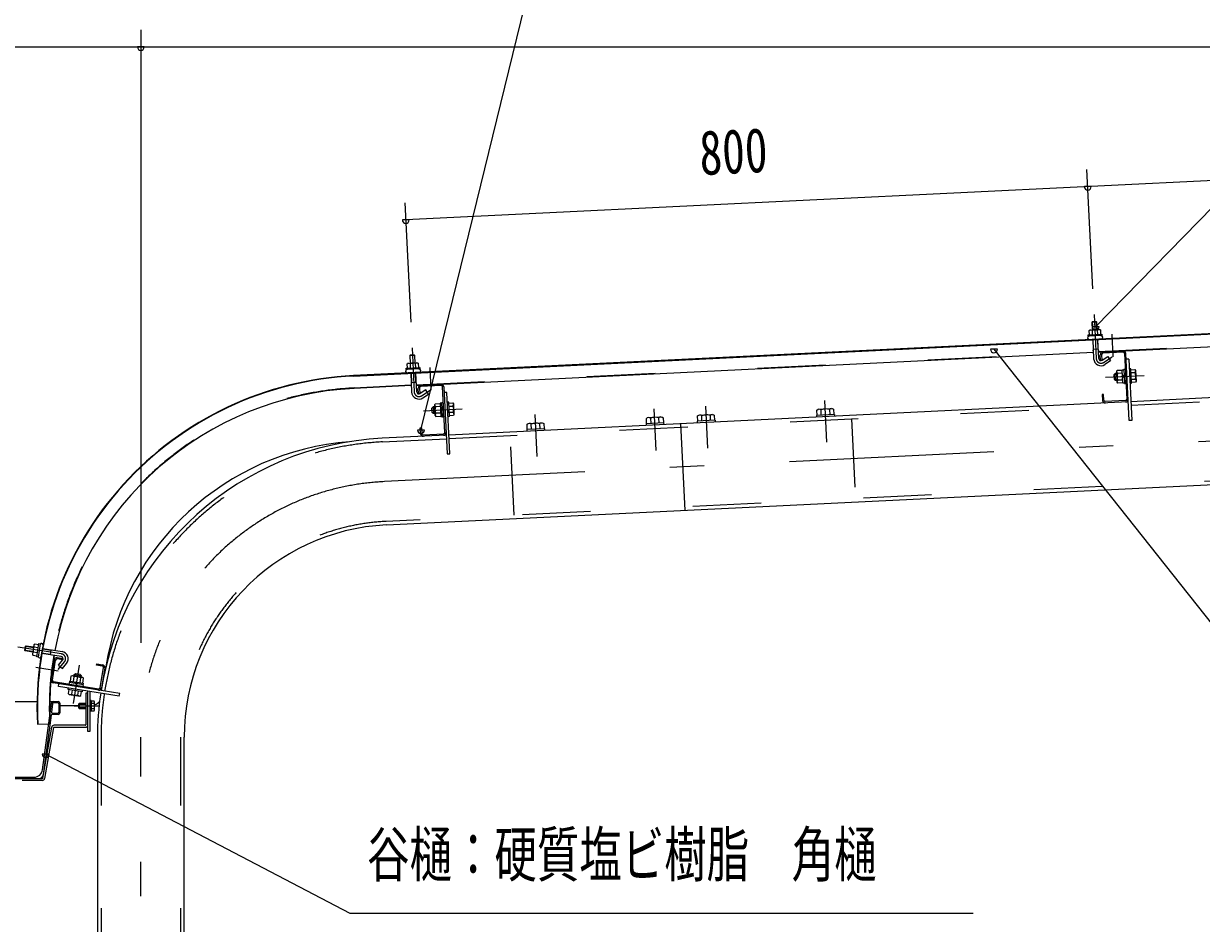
# Model space of a CAD drawing. Units: millimetres, scale not verified. Extents: x -35377 to 35394, y -16800 to 16800.
# Drawn here: x 22498 to 28018, y 8984 to 13201 of the extents above; entities that cross this region are included whole.
import ezdxf
from ezdxf.enums import TextEntityAlignment as Align

# ---------------------------------------------------------------- set-up
doc = ezdxf.new("R2010")
doc.units = ezdxf.units.MM
doc.header["$LTSCALE"] = 80
doc.linetypes.add('USER2', pattern=[10, 4, -6])
doc.linetypes.add('USER3', pattern=[24, 12, -5, 2, -5])
for name, color, linetype, lineweight in [('0-6_2-02BOLD', 7, 'Continuous', 18), ('0-7_2-12HIDDEN', 3, 'USER2', 18), ('0-8_2-22CENTER', 3, 'USER3', 18), ('0-9_2-42THIN', 4, 'Continuous', 18), ('0-A_2-52DIM', 3, 'Continuous', 18)]:
    doc.layers.add(name, color=color, linetype=linetype, lineweight=lineweight)
doc.styles.add('ＭＳ ゴシック', font='')
doc.styles.get('ＭＳ ゴシック').set_extended_font_data('MS Gothic')

msp = doc.modelspace()

# ---------------------------------------------------------------- linework, layer by layer
at = {"layer": '0-6_2-02BOLD'}
for p, q in [((24045.02, 11549.19), (32087.37, 11942.53)), ((27535.64, 11661.85), (30707.84, 11816.99)), ((27505.65, 11763.39), (27506.66, 11742.93)), ((27532.6, 11744.19), (27531.6, 11764.66)), ((27508.83, 11718.61), (27513.15, 11630.46)), ((27537.11, 11631.63), (27532.8, 11719.78)), ((24339.46, 11505.53), (27511.67, 11660.68)), ((27510.94, 11675.51), (27534.92, 11676.7)), ((27651.01, 11661.08), (27556.73, 11656.47)), ((27657.72, 11655), (27668.19, 11440.86)), ((24332.6, 11645.51), (24308.64, 11644.34)), ((24309.47, 11607.07), (24310.48, 11586.61)), ((24336.41, 11587.88), (24335.41, 11608.34)), ((27678.22, 11628.76), (27665.43, 11628.14)), ((27678.22, 11628.76), (27692.29, 11341.11)), ((24312.65, 11562.29), (24316.97, 11474.14)), ((24340.94, 11475.31), (24336.62, 11563.46)), ((27647.83, 11562.22), (27624.64, 11561.09)), ((27647.03, 11578.39), (27655.03, 11578.78)), ((27648.18, 11555.22), (27656.55, 11547.62)), ((27656.94, 11539.63), (27648.56, 11547.23)), ((27654.89, 11581.58), (27661.29, 11581.89)), ((27706.97, 11565.11), (27687.78, 11564.18)), ((30871.38, 11584.71), (27687.99, 11429.01)), ((24315.48, 11504.35), (24047.86, 11491.27)), ((24314.76, 11519.2), (24338.73, 11520.38)), ((24454.82, 11504.76), (24360.54, 11500.15)), ((24472.01, 11284.54), (24461.53, 11498.69)), ((27615.39, 11529.58), (27623.37, 11529.98)), ((27626.1, 11531.1), (27649.3, 11532.23)), ((27650.02, 11517.24), (27626.84, 11516.1)), ((27689.25, 11534.19), (27708.43, 11535.13)), ((24370.11, 11446.83), (24396.32, 11463.73)), ((27675.21, 11428.38), (24491.81, 11272.69)), ((27662.11, 11434.15), (27567.83, 11429.54)), ((24427.2, 11373.66), (24419.2, 11373.27)), ((24427.65, 11364.47), (24425.18, 11414.81)), ((24451.64, 11405.9), (24428.46, 11404.77)), ((24453.11, 11375.92), (24429.93, 11374.79)), ((24458.85, 11422.46), (24450.86, 11422.07)), ((24451.99, 11398.9), (24460.38, 11391.3)), ((24452.38, 11390.91), (24460.77, 11383.31)), ((24491.6, 11407.86), (24510.78, 11408.8)), ((24512.25, 11378.81), (24493.07, 11377.87)), ((26236.91, 11366.06), (26235.71, 11390.42)), ((26274.92, 11392.34), (26276.11, 11367.98)), ((26294.53, 11393.3), (26295.72, 11368.94)), ((24462.04, 11357.34), (24468.43, 11357.64)), ((24494.01, 11358.9), (24487.6, 11358.58)), ((24513, 11363.82), (24493.81, 11362.87)), ((24878.53, 11299.63), (24877.34, 11323.98)), ((24916.55, 11325.9), (24917.74, 11301.55)), ((24936.15, 11326.86), (24937.35, 11302.51)), ((25436.67, 11351.34), (25437.87, 11326.99)), ((25477.07, 11328.9), (25475.88, 11353.26)), ((25577.71, 11325.8), (25597.57, 10919.88)), ((25677.58, 11338.71), (25676.38, 11363.06)), ((25715.6, 11364.98), (25716.78, 11340.63)), ((25735.19, 11365.94), (25736.39, 11341.59)), ((25739.13, 11341.72), (25739.52, 11333.73)), ((26298.46, 11369.07), (26298.86, 11361.08)), ((24479.02, 11272.07), (24179.39, 11257.4)), ((24371.64, 11273.23), (24465.92, 11277.84)), ((24940.08, 11302.64), (24940.48, 11294.65)), ((24199.24, 10851.5), (30743.5, 11171.56)), ((22506.57, 10261.29), (22510.31, 10285)), ((22547.27, 10280.14), (22567.51, 10276.93)), ((22588.42, 10272.62), (22678.61, 10258.34)), ((22563.44, 10251.28), (22543.21, 10254.48)), ((22674.86, 10234.64), (22584.3, 10248.98)), ((22626.69, 10266.55), (22622.93, 10242.85)), ((22641.73, 10218.82), (22626.96, 10125.58)), ((22633.29, 10124.58), (22648.06, 10217.82)), ((22682.24, 10218.88), (22655.37, 10223.14)), ((22661.74, 10193.42), (22681.37, 10217.66)), ((22867.13, 10189.6), (22840.28, 10193.85)), ((22857.69, 10089.04), (22872.45, 10182.28)), ((22878.78, 10181.28), (22864.01, 10088.03)), ((22638.6, 10117.26), (22850.37, 10083.72)), ((22662.47, 10094.04), (22664.46, 10106.68)), ((22731.91, 10117.07), (22735.54, 10140)), ((22736.25, 10150.8), (22767.86, 10145.79)), ((22738.83, 10115.97), (22745.49, 10106.81)), ((22753.39, 10105.56), (22746.74, 10114.72)), ((22765.19, 10135.3), (22761.57, 10112.37)), ((22946.92, 10048.99), (22662.47, 10094.04)), ((22725.65, 10077.55), (22722.65, 10058.58)), ((22752.29, 10053.89), (22755.31, 10072.86)), ((22774.06, 10069.88), (22775.07, 10076.21)), ((22790.74, 10063.07), (22790.74, 9914.27)), ((22799.94, 10063.07), (22790.74, 10063.07)), ((22799.94, 9883.07), (22799.94, 10072.27)), ((22134.44, 10023.07), (22561.42, 10023.07)), ((22587.32, 9703.78), (22628.78, 10014.39)), ((22621.43, 10023.07), (22659.94, 10023.07)), ((22634.72, 10013.6), (22629.38, 9973.6)), ((22659.94, 10017.07), (22638.69, 10017.07)), ((22663.94, 10013.07), (22663.94, 9973.07)), ((22669.94, 9973.07), (22669.94, 10013.07)), ((22669.94, 10005.72), (22755.54, 10004.97)), ((22759.54, 10015.07), (22755.54, 10011.07)), ((22790.74, 10015.07), (22759.54, 10015.07)), ((22759.54, 10015.07), (22759.54, 9991.07)), ((22815.53, 10028.07), (22809.14, 10028.07)), ((22829.52, 10026.17), (22815.53, 10026.17)), ((22829.52, 10014.62), (22815.53, 10014.62)), ((22815.53, 9991.52), (22829.52, 9991.52)), ((22627.52, 9959.6), (22590.25, 9680.43)), ((22659.94, 9963.07), (22631.48, 9963.07)), ((22633.35, 9969.07), (22659.94, 9969.07)), ((22563.8, 9916.89), (22623.73, 9919.82)), ((22588.22, 9664.72), (22630.24, 9903.01)), ((22639.3, 9901.42), (22597.29, 9663.13)), ((22788.73, 9912.27), (22641.28, 9912.27)), ((22641.28, 9903.07), (22788.73, 9903.07)), ((22844.73, 9855.89), (22844.73, 6843.89)), ((23251.13, 6843.89), (23251.13, 9855.89)), ((22109.61, 9663.07), (22586.26, 9663.07)), ((22148.2, 9669.07), (22547.67, 9669.07)), ((22586.26, 9653.87), (22491.94, 9653.87))]:
    msp.add_line(p, q, dxfattribs=at)
for points in [[(31871.27, 11873.89), (32090.21, 11884.6), (32087.28, 11944.53), (24044.93, 11551.19)], [(27493.67, 11742.29), (27492.68, 11762.76), (27496.06, 11764.93), (27541, 11767.14), (27544.58, 11765.3), (27545.58, 11744.83)], [(27528.79, 11801.83), (27526.7, 11803.73), (27506.72, 11802.76), (27504.81, 11800.66)], [(27530.51, 11766.62), (27528.79, 11801.83), (27504.81, 11800.66), (27506.54, 11765.45)], [(24334.33, 11610.3), (24332.6, 11645.51), (24330.51, 11647.41), (24310.54, 11646.44), (24308.64, 11644.34), (24310.35, 11609.13)], [(27550.64, 11649.76), (27551.97, 11622.6), (27545.58, 11622.28), (27544.25, 11649.45)], [(27692.29, 11341.11), (27679.5, 11340.49), (27664.11, 11655.31)], [(24297.5, 11585.97), (24296.5, 11606.44), (24299.87, 11608.61), (24344.82, 11610.82), (24348.39, 11608.97), (24349.4, 11588.51)], [(27553.29, 11623.33), (27579.51, 11640.22), (27592.5, 11620.05), (27566.28, 11603.15)], [(27621.81, 11561.94), (27613.83, 11561.55), (27608.12, 11555.27), (27609.1, 11535.29), (27615.39, 11529.58), (27613.83, 11561.55)], [(27626.84, 11516.1), (27623.82, 11520.79), (27621.37, 11571.13), (27623.91, 11576.08), (27647.09, 11577.22)], [(27658.09, 11516.46), (27650.09, 11516.07), (27647.03, 11578.39)], [(27654.89, 11581.58), (27658.22, 11513.66), (27664.6, 11513.97)], [(27683.79, 11514.91), (27690.18, 11515.23), (27686.86, 11583.14), (27680.46, 11582.84)], [(27687.06, 11579.17), (27706.24, 11580.11), (27709.25, 11575.43), (27711.72, 11525.09), (27709.17, 11520.14), (27689.98, 11519.2)], [(24354.46, 11493.44), (24355.8, 11466.28), (24349.39, 11465.96), (24348.07, 11493.13)], [(24396.32, 11463.73), (24383.32, 11483.9), (24357.11, 11467.01)], [(24467.93, 11498.99), (24483.32, 11184.17), (24496.11, 11184.8), (24482.05, 11472.45), (24469.26, 11471.82)], [(24494.01, 11358.9), (24490.68, 11426.83), (24484.29, 11426.51)], [(27561.12, 11435.62), (27559.79, 11462.78), (27553.39, 11462.47), (27554.73, 11435.31)], [(24425.63, 11405.62), (24417.64, 11405.23), (24419.2, 11373.27), (24412.92, 11378.97), (24411.93, 11398.95), (24417.64, 11405.23)], [(24425.18, 11414.81), (24427.73, 11419.76), (24450.92, 11420.9)], [(24450.86, 11422.07), (24453.91, 11359.75), (24461.9, 11360.14)], [(24462.04, 11357.34), (24458.71, 11425.26), (24465.1, 11425.57)], [(24490.87, 11422.86), (24510.07, 11423.79), (24513.08, 11419.11), (24515.54, 11368.77), (24513, 11363.82)], [(26217.29, 11365.1), (26216.1, 11389.46), (26222.18, 11393.38), (26288.11, 11396.6), (26294.53, 11393.3)], [(24427.65, 11364.47), (24430.67, 11359.78), (24453.85, 11360.92)], [(24858.92, 11298.67), (24857.73, 11323.02), (24863.81, 11326.95), (24929.74, 11330.17), (24936.15, 11326.86)], [(25499.8, 11322), (25499.41, 11329.99), (25415.52, 11325.89), (25415.91, 11317.9)], [(25418.25, 11326.02), (25417.06, 11350.38), (25423.14, 11354.3), (25489.06, 11357.52), (25495.48, 11354.21), (25496.68, 11329.86)], [(25739.13, 11341.72), (25655.23, 11337.62), (25655.62, 11329.63)], [(25657.96, 11337.75), (25656.77, 11362.1), (25662.85, 11366.02), (25728.78, 11369.25), (25735.19, 11365.94)], [(26298.46, 11369.07), (26214.55, 11364.97), (26214.95, 11356.98)], [(24358.54, 11278.99), (24357.21, 11306.16), (24363.61, 11306.46), (24364.93, 11279.3)], [(24940.08, 11302.64), (24856.19, 11298.54), (24856.58, 11290.55)], [(22541.38, 10255.77), (22506.57, 10261.29), (22504.9, 10263.58), (22508.01, 10283.33), (22510.31, 10285), (22545.13, 10279.49)], [(22569.54, 10289.77), (22549.3, 10292.97), (22546.78, 10289.84), (22539.73, 10245.41), (22541.18, 10241.65), (22561.41, 10238.44)], [(22656.38, 10229.46), (22683.24, 10225.21), (22682.24, 10218.88)], [(22661.74, 10193.42), (22680.4, 10178.31), (22700.03, 10202.56)], [(22840.28, 10193.85), (22841.28, 10200.17), (22868.14, 10195.92)], [(22946.92, 10048.99), (22948.93, 10061.63), (22637.61, 10110.94)], [(22778.07, 10095.17), (22779.07, 10101.5), (22711.9, 10112.13), (22710.9, 10105.81)], [(22714.67, 10111.69), (22715.92, 10119.6), (22777.55, 10109.83), (22776.3, 10101.93)], [(22776.39, 10110.03), (22780.03, 10132.95), (22775.7, 10136.45), (22725.92, 10144.34), (22720.71, 10142.35), (22717.09, 10119.42)], [(22735, 10142.9), (22736.25, 10150.8), (22743.12, 10155.79), (22762.88, 10152.65), (22767.86, 10145.79), (22766.61, 10137.9)], [(22774.06, 10069.88), (22706.9, 10080.53), (22707.89, 10086.85)], [(22710.83, 10079.91), (22707.83, 10060.93), (22712.15, 10057.42), (22761.93, 10049.54)], [(22761.93, 10049.54), (22767.12, 10051.54), (22770.13, 10070.51)], [(22809.14, 10070.81), (22809.14, 9883.07), (22799.94, 9883.07)], [(22755.54, 10011.07), (22755.54, 9995.07), (22759.54, 9991.07), (22790.74, 9991.07)], [(22815.53, 10028.07), (22815.53, 9978.07), (22809.14, 9978.07)], [(22815.53, 9979.98), (22829.52, 9979.98), (22831.54, 9983.47), (22831.54, 10022.67), (22829.52, 10026.17)]]:
    msp.add_lwpolyline(points, dxfattribs=at)
for points in [[(27551.59, 11745.12), (27551.9, 11738.74), (27487.97, 11735.6), (27487.66, 11741.99)], [(24355.4, 11588.81), (24355.72, 11582.42), (24291.8, 11579.28), (24291.48, 11585.67)], [(22560.47, 10232.5), (22570.49, 10295.71), (22576.81, 10294.71), (22566.78, 10231.5)]]:
    msp.add_lwpolyline(points, close=True, dxfattribs=at)
for centre, radius, start, end in [((27499.63, 11753.6), 11.5, 58.41574, 118.41574), ((27520.63, 11723.1), 42.99, 75.21204, 110.38795), ((27538.55, 11755.5), 11.5, 67.18425, 127.18425), ((27492.36, 11727.81), 8, 92.79938, 272.79938), ((27548.3, 11730.55), 8, 272.8002, 92.80019), ((27557.03, 11650.08), 12.8, 92.79877, 182.79855), ((27557.03, 11650.08), 6.4, 92.79877, 182.79079), ((27651.32, 11654.69), 12.8, 2.8027, 92.80269), ((27651.32, 11654.69), 6.4, 2.8027, 92.80269), ((24303.45, 11597.28), 11.5, 58.41574, 118.41574), ((24324.45, 11566.78), 42.99, 75.21204, 110.38795), ((24342.37, 11599.19), 11.5, 67.18425, 127.18425), ((27547.6, 11632.15), 34.5, 182.79999, 302.79999), ((27547.6, 11632.15), 10.5, 182.79999, 302.79999), ((24121.13, 9993.06), 1560, 92.79997, 182.80008), ((24121.13, 9993.06), 1558, 92.79996, 182.80008), ((24296.18, 11571.49), 8, 92.79938, 272.79938), ((24352.11, 11574.23), 8, 272.8002, 92.80019), ((27632.98, 11569.01), 11.51, 182.80093, 223.52776), ((27664.38, 11548), 41.84, 161.77553, 203.82634), ((27697.9, 11572.18), 11.51, 322.07413, 2.80093), ((27668.7, 11548.22), 41.84, 341.77554, 23.82634), ((24121.13, 9993.06), 1500, 92.79996, 169.6111), ((24360.86, 11493.76), 12.8, 92.79877, 182.79855), ((24360.86, 11493.76), 6.4, 92.79877, 182.79079), ((24455.14, 11498.37), 12.8, 2.8027, 92.80269), ((24455.14, 11498.37), 6.4, 2.8027, 92.80269), ((27635.19, 11524.03), 11.51, 142.07411, 182.80093), ((27700.1, 11527.2), 11.51, 2.80093, 43.52777), ((24351.42, 11475.83), 34.5, 182.79999, 302.79999), ((24351.42, 11475.83), 10.5, 182.79999, 302.79999), ((27567.5, 11435.93), 12.8, 182.79791, 272.80046), ((27567.5, 11435.93), 6.4, 182.79079, 272.80046), ((27661.8, 11440.54), 6.4, 272.81155, 2.8027), ((27661.8, 11440.54), 12.8, 272.81155, 2.8027), ((24436.81, 11412.7), 11.51, 182.80093, 223.52776), ((24468.21, 11391.68), 41.84, 161.77553, 203.82634), ((24439, 11367.71), 11.51, 142.07411, 182.80093), ((24501.73, 11415.87), 11.51, 322.07413, 2.80093), ((24472.53, 11391.9), 41.84, 341.77554, 23.82634), ((24503.92, 11370.89), 11.51, 2.80093, 43.52777), ((26226.47, 11378.43), 15.14, 52.37167, 92.79999), ((26257.84, 11339.94), 55.12, 71.93568, 113.66429), ((26285.29, 11381.31), 15.13, 92.79999, 133.23114), ((24868.1, 11311.99), 15.14, 52.37167, 92.79999), ((24899.46, 11273.5), 55.12, 71.93568, 113.66429), ((24926.92, 11314.87), 15.13, 92.79999, 133.23114), ((25427.43, 11339.35), 15.14, 52.37167, 92.79999), ((25458.78, 11300.86), 55.12, 71.93568, 113.66429), ((25486.24, 11342.23), 15.13, 92.79999, 133.23114), ((25667.14, 11351.07), 15.14, 52.37167, 92.79999), ((25698.5, 11312.58), 55.12, 71.93568, 113.66429), ((25725.96, 11353.95), 15.13, 92.79999, 133.23114), ((24371.33, 11279.61), 12.8, 182.79791, 272.80046), ((24371.33, 11279.61), 6.4, 182.79079, 272.80046), ((24465.62, 11284.22), 6.4, 272.81155, 2.8027), ((24465.62, 11284.22), 12.8, 272.81155, 2.8027), ((24247.93, 9855.89), 1403.2, 92.80005, 171.00011), ((24121.13, 9993.06), 1252, 94.35126, 171.14919), ((24247.93, 9855.89), 996.8, 92.80005, 180), ((22585.72, 10260.9), 42.99, 153.41284, 188.58876), ((22557.65, 10285.07), 11.5, 145.38803, 205.38803), ((22582.79, 10289.72), 6.69, 351.00305, 171.00304), ((22551.56, 10246.58), 11.5, 136.61952, 196.61952), ((22573.59, 10234.48), 6.26, 171.00337, 351.00337), ((24121.13, 9993.06), 1500, 170.52794, 182.80006), ((22654.38, 10216.82), 12.8, 80.99878, 170.99857), ((22654.38, 10216.82), 6.4, 81.00534, 170.99736), ((22673.22, 10224.26), 10.5, 321.00548, 81.00546), ((22673.22, 10224.26), 34.5, 321.00006, 81.00246), ((22866.14, 10183.28), 6.4, 350.99568, 81.00534), ((22866.14, 10183.28), 12.8, 350.99689, 80.99942), ((22639.6, 10123.58), 12.8, 170.99464, 260.99464), ((22639.6, 10123.58), 6.4, 170.99344, 260.99344), ((22726.76, 10132.56), 11.51, 40.27335, 81.00017), ((22744.25, 10099.07), 41.84, 59.97212, 102.02293), ((22771.25, 10125.52), 11.51, 81.00017, 121.72699), ((22716.6, 10068.37), 11.51, 261.00017, 301.72699), ((22743.58, 10094.8), 41.84, 239.97212, 282.02293), ((22761.08, 10061.32), 11.51, 220.27335, 261.00017), ((24247.93, 9855.89), 1403.2, 171.52264, 180), ((22851.37, 10090.03), 12.8, 260.99464, 350.98579), ((22851.37, 10090.03), 6.4, 260.99344, 350.98459), ((22638.69, 10013.07), 10, 90, 172.39798), ((22638.69, 10013.07), 4, 90, 172.39577), ((22659.94, 10013.07), 10, 0, 90), ((22659.94, 10013.07), 4, 0, 90), ((22822.26, 10020.39), 9.27, 321.46854, 0), ((22797.5, 10003.07), 34.04, 340.17088, 19.8313), ((22822.27, 9985.75), 9.26, 0, 38.5462), ((22811.07, 10064.49), 60, 289.93993, 316.72618), ((22631.48, 9959.07), 4, 90, 172.39577), ((22633.35, 9973.07), 4, 172.39839, 270), ((22659.94, 9973.07), 4, 270, 0), ((22659.94, 9973.07), 10, 270, 0), ((22641.28, 9901.07), 11.2, 90, 169.99986), ((22641.28, 9901.07), 2, 90, 169.99971), ((22788.73, 9914.27), 2, 270, 0), ((22788.73, 9914.27), 11.2, 270, 0), ((22547.67, 9709.07), 40, 270, 352.39709), ((22570.43, 9683.07), 20, 270, 352.39682), ((22586.26, 9665.07), 2, 270, 349.99971), ((22586.26, 9665.07), 11.2, 270, 350.00003)]:
    msp.add_arc(centre, radius, start, end, dxfattribs=at)
at = {"layer": '0-7_2-12HIDDEN'}
for p, q in [((27535.54, 11663.85), (30707.74, 11818.99)), ((24339.36, 11507.52), (27511.57, 11662.67)), ((27688.81, 11412.23), (30866.1, 11567.62)), ((24315.38, 11506.35), (24047.76, 11493.26)), ((24492.63, 11255.91), (27676.03, 11411.61)), ((26377.58, 11348.1), (26395.79, 10975.75)), ((24797.71, 10897.59), (24779.49, 11269.94)), ((24180.2, 11240.63), (24479.85, 11255.28)), ((30748.78, 11188.64), (24198.41, 10868.27)), ((22861.53, 9855.89), (22861.53, 6843.89)), ((23234.33, 9855.89), (23234.33, 6843.89))]:
    msp.add_line(p, q, dxfattribs=at)
for centre, radius, start, end in [((24121.13, 9993.06), 1502, 92.79997, 169.61304), ((24247.93, 9855.89), 1386.4, 92.80005, 171.00003), ((24247.93, 9855.89), 1013.6, 92.80005, 180), ((24121.13, 9993.06), 1502, 170.52855, 182.80008), ((24247.93, 9855.89), 1386.4, 171.52901, 180)]:
    msp.add_arc(centre, radius, start, end, dxfattribs=at)
at = {"layer": '0-8_2-22CENTER'}
for p, q in [((27515.01, 11837.84), (27525.13, 11631.05)), ((27604.85, 11638.8), (27599.65, 11745.07)), ((24318.83, 11681.52), (24328.95, 11474.73)), ((27559.79, 11613.24), (27599.28, 11638.69)), ((24408.67, 11482.48), (24403.47, 11588.75)), ((27568.66, 11543.31), (27750.44, 11552.22)), ((24363.6, 11456.92), (24403.11, 11482.37)), ((26262.76, 11239.17), (26253.19, 11434.94)), ((30881.32, 11381.75), (24189.31, 11054.46)), ((24372.48, 11386.99), (24554.27, 11395.9)), ((25463.72, 11200.09), (25454.15, 11395.87)), ((25693.86, 11407.59), (25703.44, 11211.82)), ((24894.82, 11368.51), (24904.4, 11172.74)), ((22676.74, 10246.48), (22472.26, 10278.88)), ((22555.34, 10184.71), (22660.42, 10168.07)), ((22661.13, 10173.58), (22690.7, 10210.11)), ((22759.26, 10193.72), (22730.77, 10013.97)), ((22735.54, 10003.07), (22851.53, 10003.07)), ((23047.93, -1848.11), (23047.93, 9855.89))]:
    msp.add_line(p, q, dxfattribs=at)
for centre, radius, start, end in [((27547.6, 11632.15), 22.5, 182.79999, 302.79999), ((24351.42, 11475.83), 22.5, 182.79999, 302.79999), ((24247.93, 9855.89), 1200, 92.80005, 180), ((22673.22, 10224.26), 22.5, 320.99779, 80.99777)]:
    msp.add_arc(centre, radius, start, end, dxfattribs=at)
at = {"layer": '0-9_2-42THIN'}
for p, q in [((27506.72, 11802.76), (27508.53, 11765.55)), ((27528.51, 11766.53), (27526.7, 11803.73)), ((24330.51, 11647.41), (24332.32, 11610.21)), ((24312.36, 11609.22), (24310.53, 11646.44)), ((27610.02, 11557.35), (27622.01, 11557.95)), ((27623.18, 11533.97), (27611.2, 11533.39)), ((24425.83, 11401.63), (24413.84, 11401.04)), ((24415.01, 11377.07), (24427, 11377.66)), ((22508.02, 10283.33), (22544.82, 10277.5)), ((22541.69, 10257.75), (22504.9, 10263.58)), ((22740.83, 10154.12), (22738.96, 10142.27)), ((22762.65, 10138.53), (22764.53, 10150.37)), ((22756.34, 10011.87), (22790.74, 10011.87)), ((22790.74, 9994.27), (22756.34, 9994.27))]:
    msp.add_line(p, q, dxfattribs=at)
for points in [[(27511.3, 11668.06), (27512.93, 11675.61), (27510.83, 11718.71)], [(27530.81, 11719.68), (27532.91, 11676.59), (27535.27, 11669.23)], [(24314.65, 11562.38), (24316.76, 11519.3), (24315.12, 11511.74)], [(24339.1, 11512.91), (24336.72, 11520.27), (24334.62, 11563.36)], [(22588.06, 10270.66), (22626.37, 10264.59), (22634.06, 10265.39)], [(22630.3, 10241.68), (22623.24, 10244.83), (22584.62, 10250.95)]]:
    msp.add_lwpolyline(points, dxfattribs=at)
at = {"layer": '0-A_2-52DIM'}
for p, q in [((30187.93, 14511.89), (27522.25, 11780.24)), ((23047.93, 13171.94), (23047.93, 10298.29)), ((12447.93, 13091.94), (32247.93, 13091.94)), ((23063.93, 13091.94), (23031.93, 13091.94)), ((32200.08, 12667.7), (24289.52, 12280.81)), ((27509.15, 11957.69), (27481.79, 12517.03)), ((27501.7, 12437.13), (27469.7, 12437.13)), ((24285.62, 12360.71), (24312.96, 11801.37)), ((24305.52, 12280.81), (24273.52, 12280.81)), ((27538.25, 11780.24), (27506.25, 11780.24)), ((27062.09, 11674.57), (27030.09, 11674.57)), ((24376.58, 11295.97), (24344.58, 11295.97)), ((22618.18, 9777.1), (22586.18, 9777.1)), ((22602.18, 9777.1), (24027.95, 9031.88)), ((24027.95, 9031.88), (26947.96, 9031.88))]:
    msp.add_line(p, q, dxfattribs=at)
for points in [[(24360.58, 11295.97), (25147.93, 14511.89), (28587.93, 14511.89)], [(27046.09, 11674.57), (28507.93, 9831.89), (32667.93, 9831.89)]]:
    msp.add_lwpolyline(points, dxfattribs=at)
for centre in [(23047.93, 13091.94), (27485.7, 12437.13), (24289.52, 12280.81), (27522.25, 11780.24), (27046.09, 11674.57), (24360.58, 11295.97), (22602.18, 9777.1)]:
    msp.add_arc(centre, 16, 180, 0, dxfattribs=at)

# ---------------------------------------------------------------- texts
at = {"layer": '0-A_2-52DIM', "color": 7, "style": 'ＭＳ ゴシック', "width": 0.75}
msp.add_text('800', height=208.4, rotation=2.8, dxfattribs=at).set_placement((25673.7, 12428.6), align=Align.BOTTOM_LEFT)
at = {"layer": '0-A_2-52DIM', "color": 7, "style": 'ＭＳ ゴシック', "width": 0.7}
msp.add_text('谷樋：硬質塩ビ樹脂\u3000角樋', height=208.4, dxfattribs=at).set_placement((24107.94, 9140.31), align=Align.BOTTOM_LEFT)

doc.saveas('drawing.dxf')
